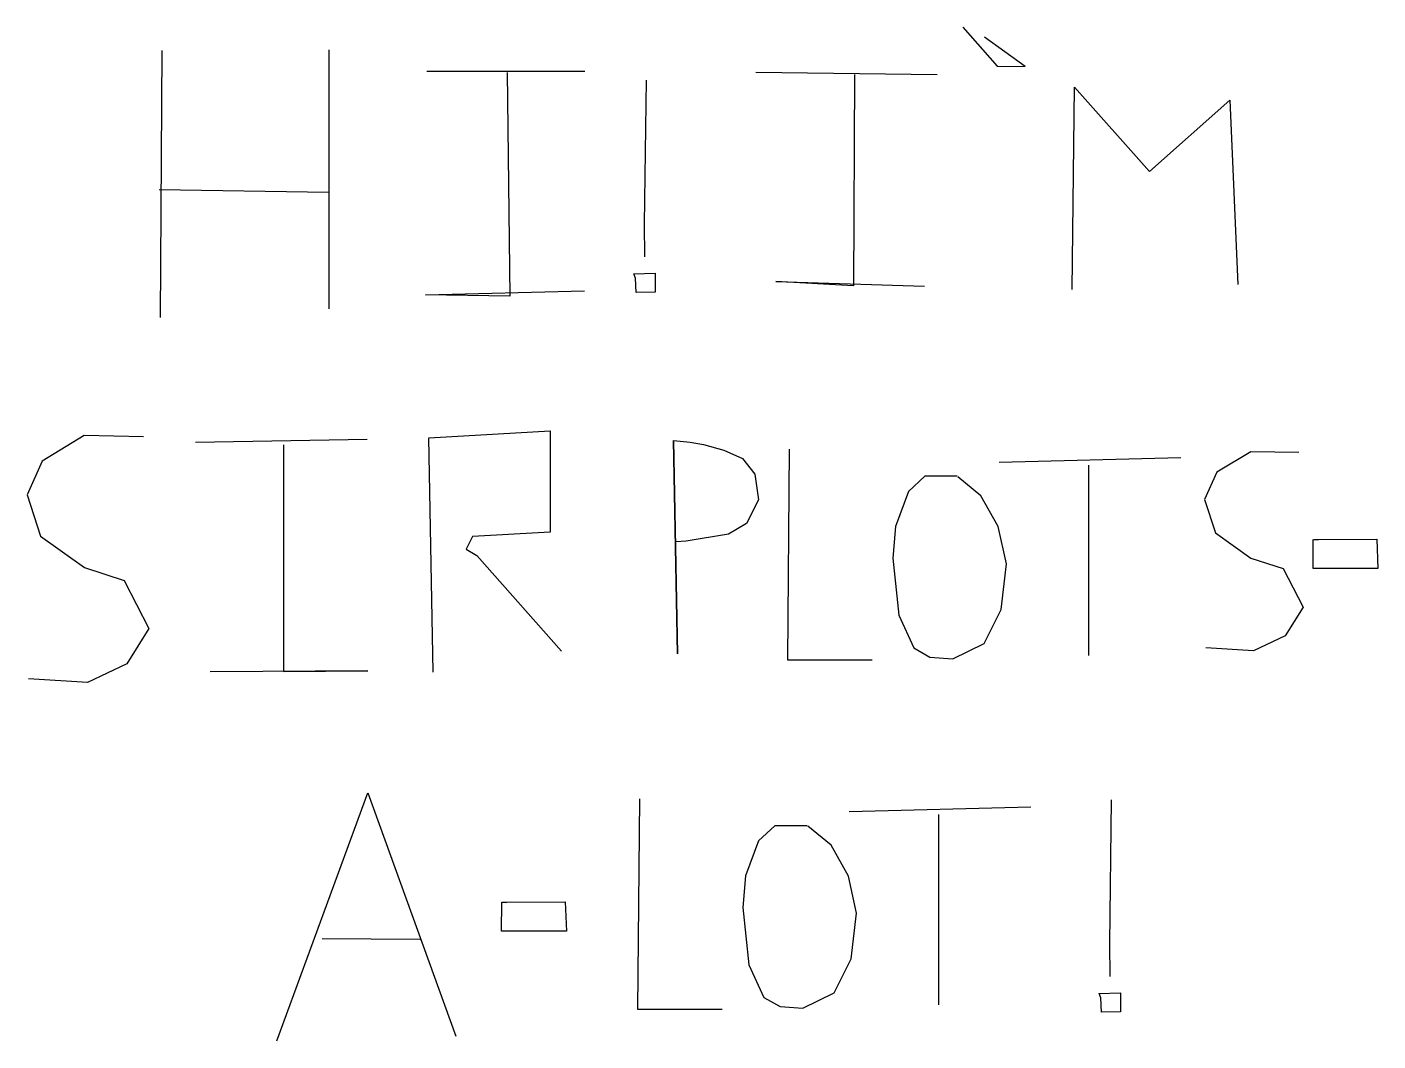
# Model space of a CAD drawing. Extents: x 0.18 to 4.91, y 0.82 to 4.37.
import ezdxf

# ---------------------------------------------------------------- set-up
doc = ezdxf.new("R2010")
doc.units = 0
doc.layers.add('Layer_1', color=7, linetype='CONTINUOUS')

msp = doc.modelspace()

# ---------------------------------------------------------------- linework, layer by layer
at = {"layer": 'Layer_1', "color": 7}
for points in [[(3.456258, 4.371587), (3.577024, 4.234372), (3.675078, 4.232906), (3.532482, 4.33631)], [(0.650554, 4.288848), (0.644712, 3.354847)], [(1.235216, 4.291402), (1.235738, 3.384463)], [(1.86002, 4.21241), (1.86946, 3.429125), (1.574074, 3.434345), (2.130967, 3.448118)], [(1.57845, 4.217108), (2.132779, 4.217621)], [(2.731914, 4.21319), (3.367052, 4.205247)], [(2.346754, 4.185745), (2.340304, 3.681703), (2.341954, 3.566764)], [(3.076568, 4.205657), (3.073068, 3.465845), (2.801866, 3.480032), (3.321767, 3.464163)], [(3.839237, 3.452556), (3.84769, 4.160642), (4.109982, 3.865891), (4.391997, 4.115552), (4.420209, 3.469569)], [(1.235136, 3.791692), (0.641245, 3.801311)], [(2.303686, 3.507884), (2.379302, 3.509474), (2.379302, 3.443166), (2.312623, 3.441546), (2.310253, 3.492183), (2.304113, 3.50733)], [(0.58676, 2.936987), (0.378308, 2.940917), (0.231272, 2.851691), (0.178423, 2.733739), (0.225138, 2.589379), (0.379511, 2.478907), (0.519204, 2.433953), (0.605474, 2.265731), (0.528034, 2.142223), (0.390653, 2.076763), (0.183866, 2.089577)], [(1.601409, 2.1126), (1.585451, 2.933236), (2.01054, 2.957574), (2.010603, 2.602846), (1.738573, 2.588169), (1.716943, 2.542976), (1.754354, 2.521652), (2.051167, 2.186345)], [(0.769135, 2.918076), (1.369704, 2.928706)], [(1.077202, 2.909011), (1.077202, 2.114995), (1.372793, 2.116905), (0.820404, 2.113275)], [(2.442768, 2.923767), (2.45724, 2.176547), (2.442768, 2.923767), (2.501993, 2.91843), (2.548055, 2.9097), (2.619393, 2.889684), (2.68459, 2.860549), (2.727674, 2.805695), (2.74041, 2.716323), (2.699037, 2.633602), (2.636032, 2.595246), (2.487256, 2.570924), (2.450677, 2.569514)], [(2.848784, 2.893119), (2.842114, 2.1556), (3.138658, 2.1556)], [(3.583357, 2.847678), (4.220364, 2.864118)], [(4.63326, 2.881453), (4.465037, 2.884623), (4.346377, 2.812617), (4.303727, 2.717428), (4.341426, 2.600928), (4.466006, 2.511776), (4.57874, 2.475498), (4.648361, 2.33974), (4.585866, 2.240068), (4.474999, 2.187242), (4.30812, 2.197583)], [(3.436812, 2.79842), (3.323373, 2.79842), (3.265877, 2.745275), (3.220449, 2.622625), (3.211769, 2.511931), (3.232216, 2.311618), (3.284461, 2.19738), (3.341519, 2.165695), (3.420983, 2.159795), (3.531177, 2.213372), (3.590745, 2.332313), (3.60931, 2.492261), (3.58085, 2.622231), (3.520189, 2.729989), (3.43935, 2.796938)], [(3.897054, 2.837564), (3.897054, 2.171097)], [(4.687034, 2.576993), (4.906713, 2.578263), (4.910863, 2.475387), (4.683789, 2.475335), (4.684246, 2.576791), (4.70081, 2.575813)], [(1.053684, 0.821209), (1.37284, 1.689813), (1.680693, 0.838535)], [(2.323485, 1.669639), (2.316815, 0.932119), (2.613359, 0.932119)], [(3.976646, 1.665725), (3.970196, 1.161683), (3.971846, 1.046743)], [(3.058058, 1.624198), (3.695065, 1.640638)], [(3.371754, 1.614084), (3.371754, 0.947617)], [(2.911513, 1.57494), (2.798074, 1.57494), (2.740578, 1.521795), (2.69515, 1.399145), (2.68647, 1.288451), (2.706917, 1.088138), (2.759162, 0.9739), (2.81622, 0.942215), (2.895684, 0.936315), (3.005877, 0.989892), (3.065445, 1.108833), (3.08401, 1.268781), (3.05555, 1.398751), (2.994889, 1.506509), (2.91405, 1.573458)], [(1.844291, 1.307015), (2.06397, 1.308285), (2.06812, 1.205409), (1.841046, 1.205357), (1.841503, 1.306814), (1.858067, 1.305835)], [(1.556204, 1.176143), (1.21245, 1.179313)], [(3.933578, 0.987864), (4.009194, 0.989454), (4.009194, 0.923146), (3.942515, 0.921526), (3.940145, 0.972163), (3.934005, 0.98731)]]:
    msp.add_lwpolyline(points, dxfattribs=at)

doc.saveas('drawing.dxf')
